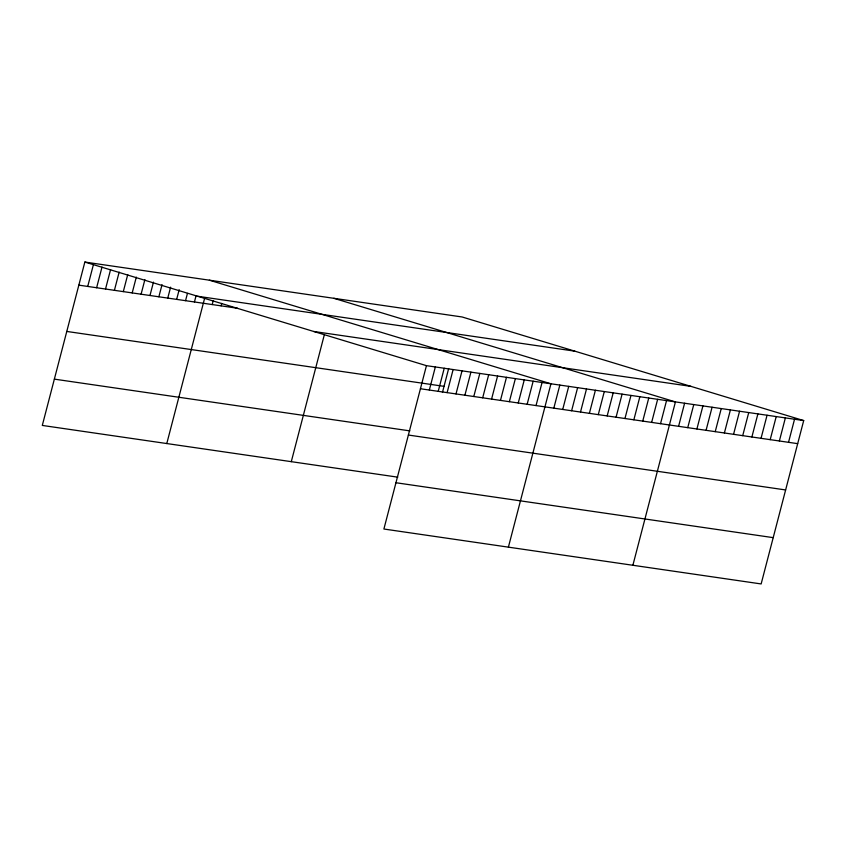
<?xml version="1.0" encoding="UTF-8"?>
<svg xmlns="http://www.w3.org/2000/svg" width="846" height="846" viewBox="0 0 846 846"><rect width="100%" height="100%" fill="white"/><g stroke="black" fill="none" stroke-linecap="round" stroke-linejoin="round"><path stroke-width="1.27" d="M803.7 420.568L426.447 365.662L383.894 529.025L761.146 583.941L803.7 420.568L462.106 316.975L84.854 262.059L42.3 425.432L397.789 477.165M87.73 286.445L93.43 264.576M96.624 287.735L102.006 267.082M105.517 289.036L110.583 269.588M114.411 290.326L119.159 272.105M123.305 291.616L127.735 274.612M132.198 292.917L136.312 277.118M141.092 294.207L144.888 279.624M149.975 295.508L153.464 282.141M158.868 296.798L162.041 284.647M167.762 298.088L170.617 287.154M176.655 299.389L179.183 289.67M185.549 300.679L187.442 293.393M194.443 301.969L196.018 295.899M166.789 443.547L204.595 298.405M212.23 304.56L213.171 300.922M221.113 305.861L221.747 303.428M291.288 461.673L324.42 334.445M429.334 390.038L435.341 366.953M438.217 391.338L444.235 368.253M442.437 392.459L448.666 368.539M447.111 392.629L453.128 369.543M456.005 393.929L462.022 370.844M464.898 395.219L470.915 372.134M473.792 396.51L479.809 373.424M482.685 397.81L488.692 374.725M491.579 399.101L497.585 376.015M500.472 400.391L506.479 377.316M509.355 401.691L515.373 378.606M518.249 402.982L524.266 379.896M527.143 404.282L533.16 381.197M536.036 405.572L542.053 382.487M508.393 547.151L550.947 383.788L209.343 280.185M553.823 408.163L559.83 385.078M562.717 409.453L568.724 386.368M571.61 410.754L577.617 387.669M580.504 412.044L586.511 388.959M589.387 413.334L595.404 390.249M598.281 414.635L604.298 391.55M607.174 415.925L613.191 392.84M616.068 417.226L622.085 394.141M624.961 418.516L630.979 395.431M633.855 419.806L639.862 396.721M642.749 421.107L648.755 398.022M651.642 422.397L657.649 399.312M660.525 423.687L666.542 400.613M632.882 565.265L675.436 401.903L333.842 298.3M678.587 426.321L684.594 403.235M687.745 427.653L693.762 404.568M696.903 428.985L702.92 405.9M706.072 430.318L712.078 407.233M715.23 431.65L721.247 408.565M724.388 432.983L730.405 409.908M733.556 434.326L739.563 411.241M742.714 435.658L748.731 412.573M751.883 436.991L757.889 413.906M761.04 438.323L767.058 415.238M770.198 439.656L776.216 416.57M779.367 440.988L785.374 417.903M788.525 442.321L794.542 419.235M197.583 296.248L574.825 351.164M78.837 285.144L237.631 308.261M313.729 331.473L690.971 386.379M66.781 331.442L444.034 386.347M420.441 388.748L797.683 443.653M54.356 379.135L409.845 430.878M408.375 435.045L785.627 489.95M395.96 482.738L773.202 537.644M84.854 262.059L426.447 365.662"/></g></svg>
